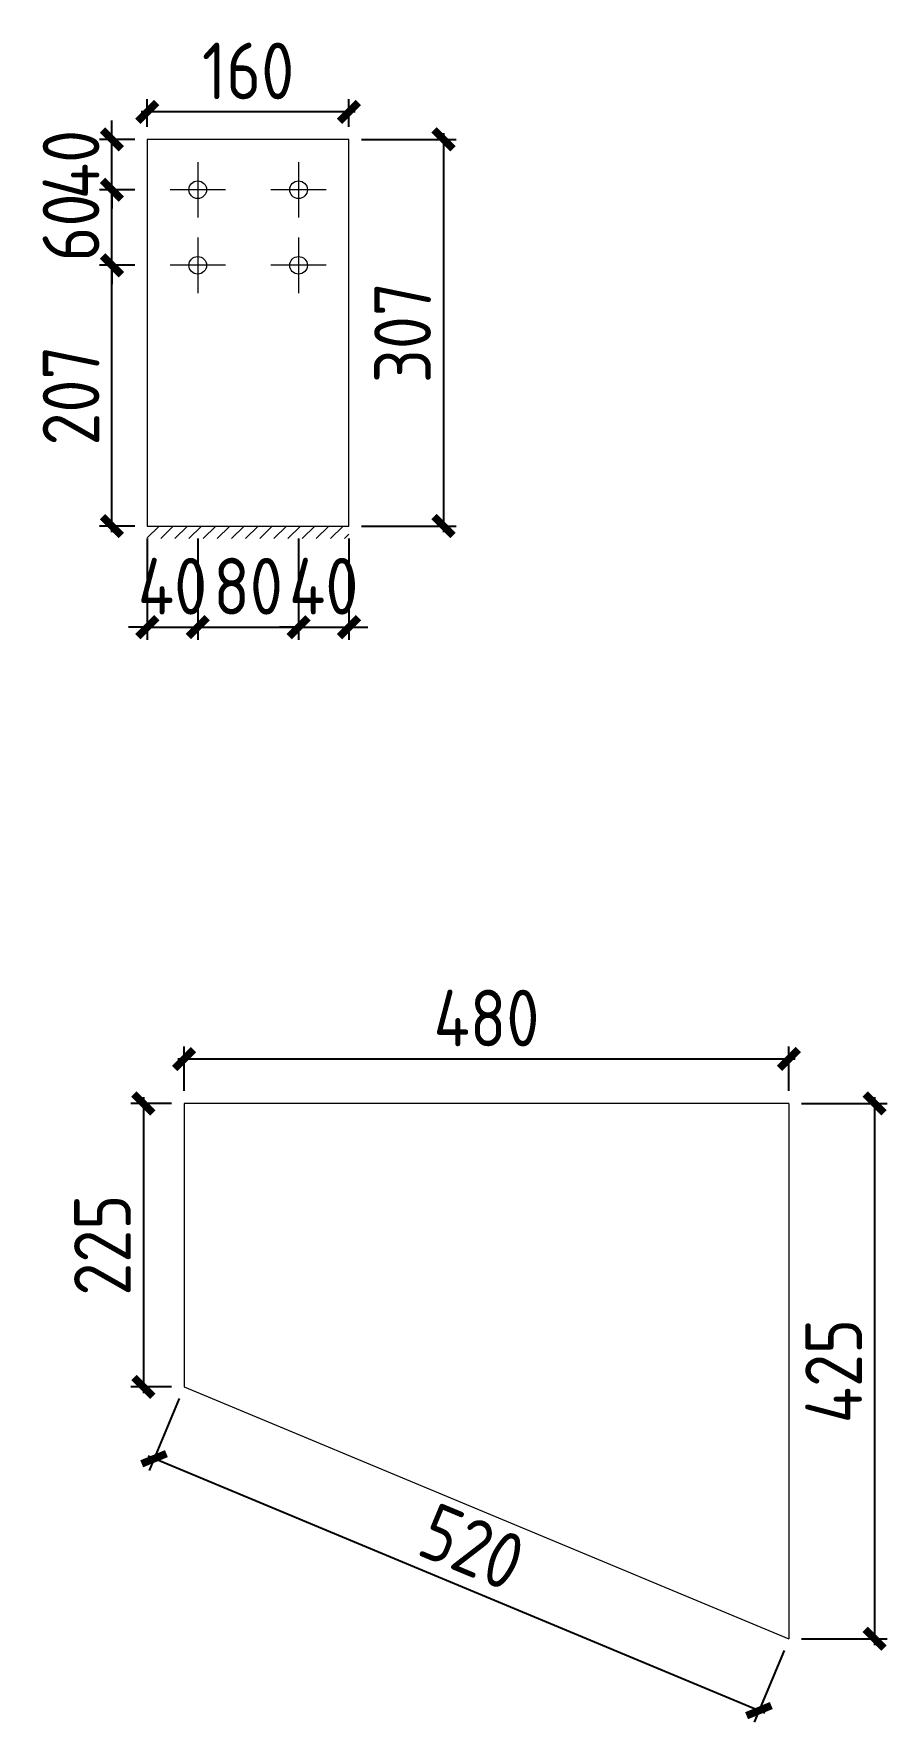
# Model space of a CAD drawing. Extents: x 485428 to 797698, y 56414 to 211814.
# Drawn here: x 691692 to 693046, y 151742 to 154423 of the extents above; entities that cross this region are included whole.
import ezdxf

# ---------------------------------------------------------------- set-up
doc = ezdxf.new("R2010")
doc.units = 0
doc.header["$LTSCALE"] = 1000
doc.header["$MEASUREMENT"] = 0
doc.styles.get("Standard").update_dxf_attribs({"font": 'gbenor.shx', "bigfont": 'gbcbig.shx'})
doc.dimstyles.get("Standard").update_dxf_attribs({"dimscale": 100, "dimtxt": 2, "dimasz": 0.4, "dimexe": 0.5, "dimexo": 1, "dimgap": 0.5, "dimtad": 1, "dimdec": 0, "dimzin": 0, "dimdsep": 46, "dimtxsty": 'Standard', "dimblk": 'ARCHTICK', "dimcen": 0.09, "dimadec": 0, "dimazin": 0, "dimtfac": 1, "dimtdec": 0, "dimtix": 1, "dimtmove": 2, "dimatfit": 3, "dimfxl": 1, "dimtolj": 1, "dimtzin": 0, "dimarcsym": 0})

# ---------------------------------------------------------------- blocks, each defined once
blk = doc.blocks.new('_ArchTick')
at = {"color": 0, "linetype": 'ByBlock', "const_width": 0.4}
blk.add_lwpolyline([(-0.5, -0.5), (0.5, 0.5)], dxfattribs=at)
blk = doc.blocks.new('*D732')
at = {"color": 3, "lineweight": -2}
for p, q in [((691872, 153621.5), (691872, 153460.9)), ((691952, 153621.5), (691952, 153460.9)), ((691872, 153480.9), (691842, 153480.9)), ((691872, 153480.9), (691952, 153480.9)), ((691952, 153480.9), (691982, 153480.9))]:
    blk.add_line(p, q, dxfattribs=at)
at = {"layer": 'Defpoints', "color": 0}
for p in [(691872, 153641.5), (691952, 153641.5), (691952, 153480.9)]:
    blk.add_point(p, dxfattribs=at)
at = {"color": 3, "lineweight": -2, "xscale": 30, "yscale": 30, "zscale": 30}
blk.add_blockref('_ArchTick', (691872, 153480.9), dxfattribs=at)
at = {"color": 3, "lineweight": -2, "xscale": 30, "yscale": 30, "zscale": 30, "rotation": 180}
blk.add_blockref('_ArchTick', (691952, 153480.9), dxfattribs=at)
at = {"color": 0, "lineweight": 15, "insert": (691912, 153545.9), "char_height": 90, "attachment_point": 5}
blk.add_mtext('\\A1;40', dxfattribs=at)
blk = doc.blocks.new('*D700')
at = {"color": 3, "lineweight": -2}
for p, q in [((691952, 153621.5), (691952, 153460.9)), ((692112, 153621.5), (692112, 153460.9)), ((691942, 153480.9), (692122, 153480.9))]:
    blk.add_line(p, q, dxfattribs=at)
at = {"layer": 'Defpoints', "color": 0}
for p in [(691952, 153641.5), (692112, 153641.5), (692112, 153480.9)]:
    blk.add_point(p, dxfattribs=at)
at = {"color": 3, "lineweight": -2, "xscale": 30, "yscale": 30, "zscale": 30, "rotation": 180}
blk.add_blockref('_ArchTick', (691952, 153480.9), dxfattribs=at)
at = {"color": 3, "lineweight": -2, "xscale": 30, "yscale": 30, "zscale": 30}
blk.add_blockref('_ArchTick', (692112, 153480.9), dxfattribs=at)
at = {"color": 0, "lineweight": 15, "insert": (692032, 153545.9), "char_height": 90, "attachment_point": 5}
blk.add_mtext('\\A1;80', dxfattribs=at)
blk = doc.blocks.new('*D701')
at = {"color": 3, "lineweight": -2}
for p, q in [((692112, 153621.5), (692112, 153460.9)), ((692192, 153621.5), (692192, 153460.9)), ((692112, 153480.9), (692082, 153480.9)), ((692112, 153480.9), (692192, 153480.9)), ((692192, 153480.9), (692222, 153480.9))]:
    blk.add_line(p, q, dxfattribs=at)
at = {"layer": 'Defpoints', "color": 0}
for p in [(692112, 153641.5), (692192, 153641.5), (692192, 153480.9)]:
    blk.add_point(p, dxfattribs=at)
at = {"color": 3, "lineweight": -2, "xscale": 30, "yscale": 30, "zscale": 30}
blk.add_blockref('_ArchTick', (692112, 153480.9), dxfattribs=at)
at = {"color": 3, "lineweight": -2, "xscale": 30, "yscale": 30, "zscale": 30, "rotation": 180}
blk.add_blockref('_ArchTick', (692192, 153480.9), dxfattribs=at)
at = {"color": 0, "lineweight": 15, "insert": (692152, 153545.9), "char_height": 90, "attachment_point": 5}
blk.add_mtext('\\A1;40', dxfattribs=at)
blk = doc.blocks.new('*D702')
at = {"color": 3, "lineweight": -2}
for p, q in [((691815.9, 153631.5), (691815.9, 154065.5)), ((691852, 154055.5), (691795.9, 154055.5)), ((691852, 153641.5), (691795.9, 153641.5))]:
    blk.add_line(p, q, dxfattribs=at)
at = {"layer": 'Defpoints', "color": 0}
for p in [(691815.9, 154055.5), (691872, 154055.5), (691872, 153641.5)]:
    blk.add_point(p, dxfattribs=at)
at = {"color": 3, "lineweight": -2, "xscale": 30, "yscale": 30, "zscale": 30}
for p, rotation in [((691815.9, 154055.5), 90), ((691815.9, 153641.5), 270)]:
    blk.add_blockref('_ArchTick', p, dxfattribs=dict(at, rotation=rotation))
at = {"color": 0, "lineweight": 15, "insert": (691750.9, 153848.5), "char_height": 90, "attachment_point": 5, "rotation": 90}
blk.add_mtext('\\A1;207', dxfattribs=at)
blk = doc.blocks.new('*D703')
at = {"color": 3, "lineweight": -2}
for p, q in [((691815.9, 154175.5), (691815.9, 154205.5)), ((691852, 154175.5), (691795.9, 154175.5)), ((691815.9, 154055.5), (691815.9, 154175.5)), ((691852, 154055.5), (691795.9, 154055.5)), ((691815.9, 154055.5), (691815.9, 154025.5))]:
    blk.add_line(p, q, dxfattribs=at)
at = {"layer": 'Defpoints', "color": 0}
for p in [(691815.9, 154175.5), (691872, 154175.5), (691872, 154055.5)]:
    blk.add_point(p, dxfattribs=at)
at = {"color": 3, "lineweight": -2, "xscale": 30, "yscale": 30, "zscale": 30}
for p, rotation in [((691815.9, 154175.5), 270), ((691815.9, 154055.5), 90)]:
    blk.add_blockref('_ArchTick', p, dxfattribs=dict(at, rotation=rotation))
at = {"color": 0, "lineweight": 15, "insert": (691750.9, 154115.5), "char_height": 90, "attachment_point": 5, "rotation": 90}
blk.add_mtext('\\A1;60', dxfattribs=at)
blk = doc.blocks.new('*D733')
at = {"color": 3, "lineweight": -2}
for p, q in [((691815.9, 154255.5), (691815.9, 154285.5)), ((691852, 154255.5), (691795.9, 154255.5)), ((691815.9, 154175.5), (691815.9, 154255.5)), ((691852, 154175.5), (691795.9, 154175.5)), ((691815.9, 154175.5), (691815.9, 154145.5))]:
    blk.add_line(p, q, dxfattribs=at)
at = {"layer": 'Defpoints', "color": 0}
for p in [(691815.9, 154255.5), (691872, 154255.5), (691872, 154175.5)]:
    blk.add_point(p, dxfattribs=at)
at = {"color": 3, "lineweight": -2, "xscale": 30, "yscale": 30, "zscale": 30}
for p, rotation in [((691815.9, 154255.5), 270), ((691815.9, 154175.5), 90)]:
    blk.add_blockref('_ArchTick', p, dxfattribs=dict(at, rotation=rotation))
at = {"color": 0, "lineweight": 15, "insert": (691750.9, 154215.5), "char_height": 90, "attachment_point": 5, "rotation": 90}
blk.add_mtext('\\A1;40', dxfattribs=at)
blk = doc.blocks.new('*D734')
at = {"color": 3, "lineweight": -2}
for p, q in [((692202, 154299.1), (691862, 154299.1)), ((691872, 154275.5), (691872, 154319.1)), ((692192, 154275.5), (692192, 154319.1))]:
    blk.add_line(p, q, dxfattribs=at)
at = {"layer": 'Defpoints', "color": 0}
for p in [(691872, 154299.1), (691872, 154255.5), (692192, 154255.5)]:
    blk.add_point(p, dxfattribs=at)
at = {"color": 3, "lineweight": -2, "xscale": 30, "yscale": 30, "zscale": 30, "rotation": 180}
blk.add_blockref('_ArchTick', (691872, 154299.1), dxfattribs=at)
at = {"color": 3, "lineweight": -2, "xscale": 30, "yscale": 30, "zscale": 30}
blk.add_blockref('_ArchTick', (692192, 154299.1), dxfattribs=at)
at = {"color": 0, "lineweight": 15, "insert": (692032, 154364.1), "char_height": 90, "attachment_point": 5}
blk.add_mtext('\\A1;160', dxfattribs=at)
blk = doc.blocks.new('*D704')
at = {"color": 3, "lineweight": -2}
for p, q in [((692212, 154255.5), (692362.1, 154255.5)), ((692342.1, 154265.5), (692342.1, 153631.5)), ((692212, 153641.5), (692362.1, 153641.5))]:
    blk.add_line(p, q, dxfattribs=at)
at = {"layer": 'Defpoints', "color": 0}
for p in [(692192, 154255.5), (692192, 153641.5), (692342.1, 153641.5)]:
    blk.add_point(p, dxfattribs=at)
at = {"color": 3, "lineweight": -2, "xscale": 30, "yscale": 30, "zscale": 30}
for p, rotation in [((692342.1, 154255.5), 90), ((692342.1, 153641.5), 270)]:
    blk.add_blockref('_ArchTick', p, dxfattribs=dict(at, rotation=rotation))
at = {"color": 0, "lineweight": 15, "insert": (692277.1, 153948.5), "char_height": 90, "attachment_point": 5, "rotation": 90}
blk.add_mtext('\\A1;307', dxfattribs=at)
blk = doc.blocks.new('*D744')
at = {"color": 3, "lineweight": -2}
for p, q in [((691910.3, 152724.6), (691845.8, 152724.6)), ((691865.8, 152734.6), (691865.8, 152264.6)), ((691910.3, 152274.6), (691845.8, 152274.6))]:
    blk.add_line(p, q, dxfattribs=at)
at = {"layer": 'Defpoints', "color": 0}
for p in [(691930.3, 152724.6), (691865.8, 152274.6), (691930.3, 152274.6)]:
    blk.add_point(p, dxfattribs=at)
at = {"color": 3, "lineweight": -2, "xscale": 30, "yscale": 30, "zscale": 30}
for p, rotation in [((691865.8, 152724.6), 90), ((691865.8, 152274.6), 270)]:
    blk.add_blockref('_ArchTick', p, dxfattribs=dict(at, rotation=rotation))
at = {"color": 0, "lineweight": 15, "insert": (691800.8, 152499.6), "char_height": 90, "attachment_point": 5, "rotation": 90}
blk.add_mtext('\\A1;225', dxfattribs=at)
blk = doc.blocks.new('*D745')
at = {"color": 3, "lineweight": -2}
for p, q in [((691930.3, 152744.6), (691930.3, 152815.2)), ((692890.3, 152744.6), (692890.3, 152815.2)), ((691920.3, 152795.2), (692900.3, 152795.2))]:
    blk.add_line(p, q, dxfattribs=at)
at = {"layer": 'Defpoints', "color": 0}
for p in [(692890.3, 152795.2), (691930.3, 152724.6), (692890.3, 152724.6)]:
    blk.add_point(p, dxfattribs=at)
at = {"color": 3, "lineweight": -2, "xscale": 30, "yscale": 30, "zscale": 30, "rotation": 180}
blk.add_blockref('_ArchTick', (691930.3, 152795.2), dxfattribs=at)
at = {"color": 3, "lineweight": -2, "xscale": 30, "yscale": 30, "zscale": 30}
blk.add_blockref('_ArchTick', (692890.3, 152795.2), dxfattribs=at)
at = {"color": 0, "lineweight": 15, "insert": (692410.3, 152860.2), "char_height": 90, "attachment_point": 5}
blk.add_mtext('\\A1;480', dxfattribs=at)
blk = doc.blocks.new('*D746')
at = {"color": 3, "lineweight": -2}
for p, q in [((691922.6, 152256.2), (691875, 152142)), ((692852, 151756.6), (691873.5, 152164.3)), ((692882.6, 151856.2), (692835, 151742))]:
    blk.add_line(p, q, dxfattribs=at)
at = {"layer": 'Defpoints', "color": 0}
for p in [(691930.3, 152274.6), (691882.7, 152160.5), (692890.3, 151874.6)]:
    blk.add_point(p, dxfattribs=at)
at = {"color": 3, "lineweight": -2, "xscale": 30, "yscale": 30, "zscale": 30}
for p, rotation in [((691882.7, 152160.5), 157.3801350519556), ((692842.7, 151760.5), 337.3801350519557)]:
    blk.add_blockref('_ArchTick', p, dxfattribs=dict(at, rotation=rotation))
at = {"color": 0, "lineweight": 15, "insert": (692387.7, 152020.5), "char_height": 90, "attachment_point": 5, "rotation": 337.3801}
blk.add_mtext('\\A1;520', dxfattribs=at)
blk = doc.blocks.new('*D747')
at = {"color": 3, "lineweight": -2}
for p, q in [((692910.3, 152724.6), (693046.3, 152724.6)), ((693026.3, 152734.6), (693026.3, 151864.6)), ((692910.3, 151874.6), (693046.3, 151874.6))]:
    blk.add_line(p, q, dxfattribs=at)
at = {"layer": 'Defpoints', "color": 0}
for p in [(692890.3, 152724.6), (692890.3, 151874.6), (693026.3, 151874.6)]:
    blk.add_point(p, dxfattribs=at)
at = {"color": 3, "lineweight": -2, "xscale": 30, "yscale": 30, "zscale": 30}
for p, rotation in [((693026.3, 152724.6), 90), ((693026.3, 151874.6), 270)]:
    blk.add_blockref('_ArchTick', p, dxfattribs=dict(at, rotation=rotation))
at = {"color": 0, "lineweight": 15, "insert": (692961.3, 152299.6), "char_height": 90, "attachment_point": 5, "rotation": 90}
blk.add_mtext('\\A1;425', dxfattribs=at)

msp = doc.modelspace()

# ---------------------------------------------------------------- hatches: boundary and pattern name
at = {"lineweight": 15}
h = msp.add_hatch(dxfattribs=at)
h.set_pattern_fill('ANSI31', color=256, scale=10, style=0)
h.set_pattern_definition([(45, (209287.289, -41661.095), (-11.22532015, 11.22532015), [])])
h.paths.add_polyline_path([(692192, 153641.5), (692181.8, 153641.5), (692192, 153628.2)], flags=17)
h.paths.add_polyline_path([(692181.8, 153641.5), (691872, 153641.5), (691872, 153621.5), (692192, 153621.5), (692192, 153628.2)])

# ---------------------------------------------------------------- linework, layer by layer
for p, q in [((691872, 154255.5), (691872, 153641.5)), ((692192, 154255.5), (691872, 154255.5)), ((692192, 153641.5), (692192, 154255.5)), ((691952, 154219.5), (691952, 154131.5)), ((692112, 154219.5), (692112, 154131.5)), ((691996, 154175.5), (691908, 154175.5)), ((692156, 154175.5), (692068, 154175.5)), ((691952, 154099.5), (691952, 154011.5)), ((692112, 154099.5), (692112, 154011.5)), ((691996, 154055.5), (691908, 154055.5)), ((692156, 154055.5), (692068, 154055.5)), ((691872, 153641.5), (692192, 153641.5)), ((692890.3, 152724.6), (691930.3, 152724.6)), ((691930.3, 152724.6), (691930.3, 152274.6)), ((692890.3, 152724.6), (692890.3, 151874.6)), ((691930.3, 152274.6), (692890.3, 151874.6))]:
    msp.add_line(p, q, dxfattribs=at)
for centre in [(691952, 154175.5), (692112, 154175.5), (691952, 154055.5), (692112, 154055.5)]:
    msp.add_circle(centre, 14, dxfattribs=at)

# ---------------------------------------------------------------- dimensions: what is measured, and where the dimension line sits
for p1, p2, distance, picture, middle in [((692192, 154255.5), (691872, 154255.5), -43.6, '*D734', (692032, 154364.1)), ((692192, 154255.5), (692192, 153641.5), 150, '*D704', (692277.1, 153948.5)), ((691930.3, 152724.6), (692890.3, 152724.6), 70.5, '*D745', (692410.3, 152860.2)), ((691930.3, 152724.6), (691930.3, 152274.6), -64.5, '*D744', (691800.8, 152499.6)), ((692890.3, 152724.6), (692890.3, 151874.6), 136, '*D747', (692961.3, 152299.6)), ((692890.3, 151874.6), (691930.3, 152274.6), 123.6, '*D746', (692387.7, 152020.5))]:
    dim = msp.add_aligned_dim(p1=p1, p2=p2, distance=distance, dimstyle='Standard', override={"dimtxt": 0.9, "dimasz": 0.3, "dimexe": 0.2, "dimexo": 0.2, "dimgap": 0.2, "dimlfac": 0.5, "dimdle": 0.1, "dimclrd": 3, "dimclre": 3}, dxfattribs=at)
    dim.commit()
    dim.dimension.update_dxf_attribs({"geometry": picture, "text_midpoint": middle})
for base, p1, p2, picture, middle in [((691815.9, 154255.5), (691872, 154175.5), (691872, 154255.5), '*D733', (691750.9, 154215.5)), ((691815.9, 154175.5), (691872, 154055.5), (691872, 154175.5), '*D703', (691750.9, 154115.5)), ((691815.9, 154055.5), (691872, 153641.5), (691872, 154055.5), '*D702', (691750.9, 153848.5))]:
    dim = msp.add_linear_dim(base=base, p1=p1, p2=p2, angle=90, dimstyle='Standard', override={"dimtxt": 0.9, "dimasz": 0.3, "dimexe": 0.2, "dimexo": 0.2, "dimgap": 0.2, "dimlfac": 0.5, "dimdle": 0.1, "dimclrd": 3, "dimclre": 3}, dxfattribs=at)
    dim.commit()
    dim.dimension.update_dxf_attribs({"geometry": picture, "text_midpoint": middle})
for base, p1, p2, picture, middle in [((691952, 153480.9), (691872, 153641.5), (691952, 153641.5), '*D732', (691912, 153545.9)), ((692112, 153480.9), (691952, 153641.5), (692112, 153641.5), '*D700', (692032, 153545.9)), ((692192, 153480.9), (692112, 153641.5), (692192, 153641.5), '*D701', (692152, 153545.9))]:
    dim = msp.add_linear_dim(base=base, p1=p1, p2=p2, dimstyle='Standard', override={"dimtxt": 0.9, "dimasz": 0.3, "dimexe": 0.2, "dimexo": 0.2, "dimgap": 0.2, "dimlfac": 0.5, "dimdle": 0.1, "dimclrd": 3, "dimclre": 3}, dxfattribs=at)
    dim.commit()
    dim.dimension.update_dxf_attribs({"geometry": picture, "text_midpoint": middle})

doc.saveas('drawing.dxf')
